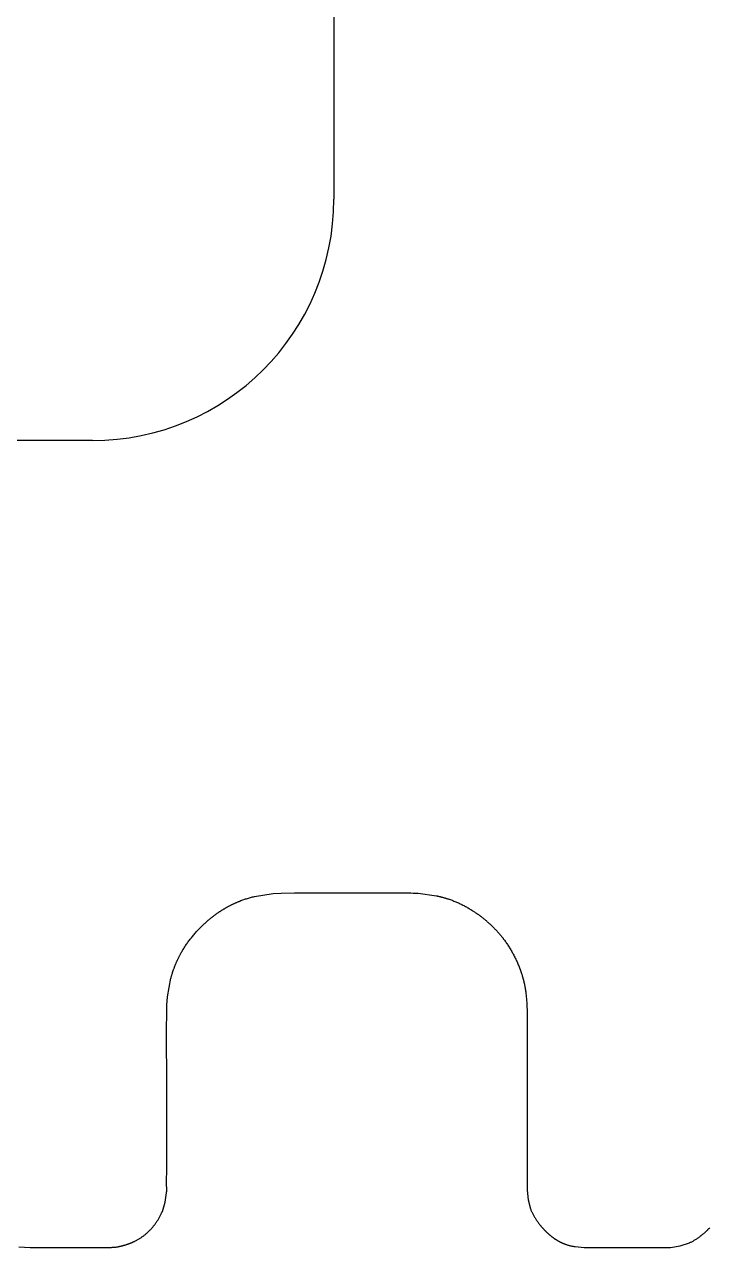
# Model space of a CAD drawing. Header units: millimetres. Extents: x -9 to 276, y -90 to 14.
# Drawn here: x 57.08 to 62.97, y -90.19 to -79.67 of the extents above; entities that cross this region are included whole.
import ezdxf

# ---------------------------------------------------------------- set-up
doc = ezdxf.new("R2010")
doc.units = ezdxf.units.MM
doc.layers.add('BLACK', color=7, linetype='CONTINUOUS')

msp = doc.modelspace()

# ---------------------------------------------------------------- linework, layer by layer
at = {"layer": 'BLACK', "linetype": 'Continuous'}
for p, q in [((59.73895, -71.22705), (59.73895, -81.17705)), ((57.66395, -83.25205), (47.11395, -83.25205)), ((58.915908, -87.219609), (58.919843, -87.217991)), ((58.919843, -87.217991), (58.923787, -87.216391)), ((58.923787, -87.216391), (58.927742, -87.214809)), ((58.927742, -87.214809), (58.931706, -87.213244)), ((58.931706, -87.213244), (58.939664, -87.210166)), ((58.939664, -87.210166), (58.947665, -87.207159)), ((58.947665, -87.207159), (58.955709, -87.20422)), ((58.955709, -87.20422), (58.963797, -87.201351)), ((58.963797, -87.201351), (58.971933, -87.19855)), ((58.971933, -87.19855), (58.980116, -87.195816)), ((58.980116, -87.195816), (58.98835, -87.193151)), ((58.98835, -87.193151), (58.996635, -87.190553)), ((58.996635, -87.190553), (59.004973, -87.188022)), ((59.004973, -87.188022), (59.013366, -87.185559)), ((59.013366, -87.185559), (59.021816, -87.183162)), ((59.021816, -87.183162), (59.030325, -87.180831)), ((59.030325, -87.180831), (59.038893, -87.178568)), ((59.038893, -87.178568), (59.047524, -87.17637)), ((59.047524, -87.17637), (59.056218, -87.174239)), ((59.056218, -87.174239), (59.057187, -87.174007)), ((59.057187, -87.174007), (59.21781, -87.147221)), ((59.21781, -87.147221), (59.28463, -87.144594)), ((59.28463, -87.144594), (59.402125, -87.143718)), ((59.402125, -87.143718), (59.44005, -87.143595)), ((59.44005, -87.143595), (59.478889, -87.143544)), ((59.478889, -87.143544), (59.521109, -87.14356)), ((59.521109, -87.14356), (59.57438, -87.143644)), ((59.57438, -87.143644), (59.619269, -87.143718)), ((59.619269, -87.143718), (59.677355, -87.143758)), ((59.677355, -87.143758), (59.768093, -87.143739)), ((59.768093, -87.143739), (59.836413, -87.143718)), ((59.836413, -87.143718), (59.919103, -87.143731)), ((59.919103, -87.143731), (59.987776, -87.143743)), ((59.987776, -87.143743), (60.053557, -87.143718)), ((60.053557, -87.143718), (60.098644, -87.143664)), ((60.098644, -87.143664), (60.137411, -87.143616)), ((60.137411, -87.143616), (60.177946, -87.143593)), ((60.177946, -87.143593), (60.221844, -87.143619)), ((60.221844, -87.143619), (60.270701, -87.143718)), ((60.270701, -87.143718), (60.324035, -87.143898)), ((60.324035, -87.143898), (60.366002, -87.144064)), ((60.366002, -87.144064), (60.399552, -87.144196)), ((60.399552, -87.144196), (60.40247, -87.144207)), ((60.40247, -87.144207), (60.422096, -87.144298)), ((60.422096, -87.144298), (60.430108, -87.144372)), ((60.430108, -87.144372), (60.43729, -87.144485)), ((60.43729, -87.144485), (60.443918, -87.144652)), ((60.443918, -87.144652), (60.447112, -87.144761)), ((60.447112, -87.144761), (60.450271, -87.144889)), ((60.450271, -87.144889), (60.453432, -87.145038)), ((60.453432, -87.145038), (60.456627, -87.14521)), ((60.456627, -87.14521), (60.459893, -87.145407)), ((60.459893, -87.145407), (60.463263, -87.145631)), ((60.463263, -87.145631), (60.62327, -87.168632)), ((60.62327, -87.168632), (60.627627, -87.169569)), ((60.627627, -87.169569), (60.631969, -87.170524)), ((60.631969, -87.170524), (60.636292, -87.171495)), ((60.636292, -87.171495), (60.6406, -87.172483)), ((60.6406, -87.172483), (60.64489, -87.173487)), ((60.64489, -87.173487), (60.649166, -87.174509)), ((60.649166, -87.174509), (60.653424, -87.175547)), ((60.653424, -87.175547), (60.657669, -87.176602)), ((60.657669, -87.176602), (60.661897, -87.177674)), ((60.661897, -87.177674), (60.666111, -87.178763)), ((60.666111, -87.178763), (60.670309, -87.179868)), ((60.670309, -87.179868), (60.674494, -87.180991)), ((60.674494, -87.180991), (60.678665, -87.18213)), ((60.678665, -87.18213), (60.682822, -87.183287)), ((60.682822, -87.183287), (60.686965, -87.18446)), ((60.686965, -87.18446), (60.691096, -87.18565)), ((60.691096, -87.18565), (60.695213, -87.186858)), ((60.695213, -87.186858), (60.699317, -87.188082)), ((60.699317, -87.188082), (60.70341, -87.189324)), ((60.70341, -87.189324), (60.70749, -87.190583)), ((60.70749, -87.190583), (60.711559, -87.191859)), ((60.711559, -87.191859), (60.715615, -87.193153)), ((60.715615, -87.193153), (60.719661, -87.194464)), ((60.719661, -87.194464), (60.723696, -87.195792)), ((60.723696, -87.195792), (60.72772, -87.197138)), ((60.72772, -87.197138), (60.731733, -87.198501)), ((60.731733, -87.198501), (60.73973, -87.201281)), ((60.73973, -87.201281), (60.747688, -87.204132)), ((60.747688, -87.204132), (60.75561, -87.207055)), ((60.75561, -87.207055), (60.763498, -87.210051)), ((60.763498, -87.210051), (60.771353, -87.213119)), ((60.771353, -87.213119), (60.779179, -87.216262)), ((60.779179, -87.216262), (60.786976, -87.21948)), ((58.728498, -87.324367), (58.732181, -87.321738)), ((58.732181, -87.321738), (58.735871, -87.319129)), ((58.735871, -87.319129), (58.742007, -87.314844)), ((58.742007, -87.314844), (58.745698, -87.312299)), ((58.745698, -87.312299), (58.749396, -87.309774)), ((58.749396, -87.309774), (58.75309, -87.307276)), ((58.75309, -87.307276), (58.756791, -87.304797)), ((58.756791, -87.304797), (58.760488, -87.302345)), ((58.760488, -87.302345), (58.764193, -87.299912)), ((58.764193, -87.299912), (58.767894, -87.297505)), ((58.767894, -87.297505), (58.771603, -87.295117)), ((58.771603, -87.295117), (58.77531, -87.292755)), ((58.77531, -87.292755), (58.779023, -87.290411)), ((58.779023, -87.290411), (58.782736, -87.288092)), ((58.782736, -87.288092), (58.786455, -87.285793)), ((58.786455, -87.285793), (58.790174, -87.283517)), ((58.790174, -87.283517), (58.7939, -87.28126)), ((58.7939, -87.28126), (58.797626, -87.279027)), ((58.797626, -87.279027), (58.801359, -87.276813)), ((58.801359, -87.276813), (58.805092, -87.274622)), ((58.805092, -87.274622), (58.808833, -87.272449)), ((58.808833, -87.272449), (58.812575, -87.2703)), ((58.812575, -87.2703), (58.816325, -87.268169)), ((58.816325, -87.268169), (58.820076, -87.26606)), ((58.820076, -87.26606), (58.823835, -87.26397)), ((58.823835, -87.26397), (58.827596, -87.261901)), ((58.827596, -87.261901), (58.831364, -87.259851)), ((58.831364, -87.259851), (58.835136, -87.257822)), ((58.835136, -87.257822), (58.838915, -87.255812)), ((58.838915, -87.255812), (58.842698, -87.253823)), ((58.842698, -87.253823), (58.846489, -87.251852)), ((58.846489, -87.251852), (58.850284, -87.249901)), ((58.850284, -87.249901), (58.854087, -87.247969)), ((58.854087, -87.247969), (58.857894, -87.246057)), ((58.857894, -87.246057), (58.86171, -87.244163)), ((58.86171, -87.244163), (58.865531, -87.24229)), ((58.865531, -87.24229), (58.86936, -87.240434)), ((58.86936, -87.240434), (58.873195, -87.238597)), ((58.873195, -87.238597), (58.877039, -87.236779)), ((58.877039, -87.236779), (58.880888, -87.23498)), ((58.880888, -87.23498), (58.884747, -87.233199)), ((58.884747, -87.233199), (58.888612, -87.231437)), ((58.888612, -87.231437), (58.892487, -87.229693)), ((58.892487, -87.229693), (58.896368, -87.227967)), ((58.896368, -87.227967), (58.900259, -87.226259)), ((58.900259, -87.226259), (58.904158, -87.22457)), ((58.904158, -87.22457), (58.908066, -87.222898)), ((58.908066, -87.222898), (58.911982, -87.221245)), ((58.911982, -87.221245), (58.915908, -87.219609)), ((60.786976, -87.21948), (60.794748, -87.222773)), ((60.794748, -87.222773), (60.802497, -87.226143)), ((60.802497, -87.226143), (60.810224, -87.229591)), ((60.810224, -87.229591), (60.817931, -87.233118)), ((60.817931, -87.233118), (60.825622, -87.236725)), ((60.825622, -87.236725), (60.833298, -87.240413)), ((60.833298, -87.240413), (60.840961, -87.244184)), ((60.840961, -87.244184), (60.848613, -87.248039)), ((60.848613, -87.248039), (60.856258, -87.251979)), ((60.856258, -87.251979), (60.863896, -87.256005)), ((60.863896, -87.256005), (60.871531, -87.260121)), ((60.871531, -87.260121), (60.879164, -87.264326)), ((60.879164, -87.264326), (60.886799, -87.268623)), ((60.886799, -87.268623), (60.894437, -87.273013)), ((60.894437, -87.273013), (60.902081, -87.2775)), ((60.902081, -87.2775), (60.909733, -87.282083)), ((60.909733, -87.282083), (60.917397, -87.286767)), ((60.917397, -87.286767), (60.925074, -87.291553)), ((60.925074, -87.291553), (60.932767, -87.296442)), ((60.932767, -87.296442), (60.940284, -87.301311)), ((60.940284, -87.301311), (60.944154, -87.303852)), ((60.944154, -87.303852), (60.948018, -87.306414)), ((60.948018, -87.306414), (60.951871, -87.308993)), ((60.951871, -87.308993), (60.955718, -87.311592)), ((60.955718, -87.311592), (60.959554, -87.314207)), ((60.959554, -87.314207), (60.963384, -87.316842)), ((60.963384, -87.316842), (60.967201, -87.319493)), ((60.967201, -87.319493), (60.971011, -87.322164)), ((60.971011, -87.322164), (60.974808, -87.324849)), ((58.600553, -87.432247), (58.607285, -87.425684)), ((58.607285, -87.425684), (58.614076, -87.419175)), ((58.614076, -87.419175), (58.620922, -87.412723)), ((58.620922, -87.412723), (58.627821, -87.406331)), ((58.627821, -87.406331), (58.63129, -87.403158)), ((58.63129, -87.403158), (58.634772, -87.400001)), ((58.634772, -87.400001), (58.638265, -87.396861)), ((58.638265, -87.396861), (58.64177, -87.393736)), ((58.64177, -87.393736), (58.645286, -87.390629)), ((58.645286, -87.390629), (58.648813, -87.387538)), ((58.648813, -87.387538), (58.65235, -87.384465)), ((58.65235, -87.384465), (58.655899, -87.381408)), ((58.655899, -87.381408), (58.659457, -87.378371)), ((58.659457, -87.378371), (58.663025, -87.37535)), ((58.663025, -87.37535), (58.666601, -87.372349)), ((58.666601, -87.372349), (58.670188, -87.369365)), ((58.670188, -87.369365), (58.673782, -87.366402)), ((58.673782, -87.366402), (58.677385, -87.363456)), ((58.677385, -87.363456), (58.680995, -87.360531)), ((58.680995, -87.360531), (58.684614, -87.357624)), ((58.684614, -87.357624), (58.688239, -87.354739)), ((58.688239, -87.354739), (58.691872, -87.351872)), ((58.691872, -87.351872), (58.69551, -87.349027)), ((58.69551, -87.349027), (58.699156, -87.346201)), ((58.699156, -87.346201), (58.702806, -87.343398)), ((58.702806, -87.343398), (58.706464, -87.340613)), ((58.706464, -87.340613), (58.710124, -87.337852)), ((58.710124, -87.337852), (58.713792, -87.33511)), ((58.713792, -87.33511), (58.717461, -87.332393)), ((58.717461, -87.332393), (58.721137, -87.329694)), ((58.721137, -87.329694), (58.724814, -87.327021)), ((58.724814, -87.327021), (58.728498, -87.324367)), ((60.974808, -87.324849), (60.978599, -87.327555)), ((60.978599, -87.327555), (60.982374, -87.330275)), ((60.982374, -87.330275), (60.986143, -87.333014)), ((60.986143, -87.333014), (60.989897, -87.335767)), ((60.989897, -87.335767), (60.993642, -87.33854)), ((60.993642, -87.33854), (60.997373, -87.341325)), ((60.997373, -87.341325), (61.001095, -87.34413)), ((61.001095, -87.34413), (61.0048, -87.346947)), ((61.0048, -87.346947), (61.008497, -87.349783)), ((61.008497, -87.349783), (61.012177, -87.352631)), ((61.012177, -87.352631), (61.015848, -87.355498)), ((61.015848, -87.355498), (61.019501, -87.358376)), ((61.019501, -87.358376), (61.023145, -87.361272)), ((61.023145, -87.361272), (61.026771, -87.364179)), ((61.026771, -87.364179), (61.030387, -87.367105)), ((61.030387, -87.367105), (61.033983, -87.37004)), ((61.033983, -87.37004), (61.03757, -87.372994)), ((61.03757, -87.372994), (61.041137, -87.375957)), ((61.041137, -87.375957), (61.044694, -87.378938)), ((61.044694, -87.378938), (61.048231, -87.381928)), ((61.048231, -87.381928), (61.051757, -87.384935)), ((61.051757, -87.384935), (61.055262, -87.387951)), ((61.055262, -87.387951), (61.058757, -87.390983)), ((61.058757, -87.390983), (61.06223, -87.394024)), ((61.06223, -87.394024), (61.065692, -87.397082)), ((61.065692, -87.397082), (61.069132, -87.400147)), ((61.069132, -87.400147), (61.07256, -87.403229)), ((61.07256, -87.403229), (61.075966, -87.406318)), ((61.075966, -87.406318), (61.079361, -87.409423)), ((61.079361, -87.409423), (61.082732, -87.412534)), ((61.082732, -87.412534), (61.086092, -87.415662)), ((61.086092, -87.415662), (61.089428, -87.418795)), ((61.089428, -87.418795), (61.092752, -87.421945)), ((61.092752, -87.421945), (61.096053, -87.425099)), ((61.096053, -87.425099), (61.099341, -87.42827)), ((61.099341, -87.42827), (61.102605, -87.431445)), ((58.508072, -87.535593), (58.513673, -87.528506)), ((58.513673, -87.528506), (58.519362, -87.521436)), ((58.519362, -87.521436), (58.525137, -87.514386)), ((58.525137, -87.514386), (58.530997, -87.507359)), ((58.530997, -87.507359), (58.536941, -87.500356)), ((58.536941, -87.500356), (58.542967, -87.493381)), ((58.542967, -87.493381), (58.549072, -87.486436)), ((58.549072, -87.486436), (58.555255, -87.479522)), ((58.555255, -87.479522), (58.561515, -87.472644)), ((58.561515, -87.472644), (58.567848, -87.465803)), ((58.567848, -87.465803), (58.574254, -87.459002)), ((58.574254, -87.459002), (58.580729, -87.452244)), ((58.580729, -87.452244), (58.587272, -87.44553)), ((58.587272, -87.44553), (58.593881, -87.438864)), ((58.593881, -87.438864), (58.600553, -87.432247)), ((61.102605, -87.431445), (61.105856, -87.434636)), ((61.105856, -87.434636), (61.109082, -87.43783)), ((61.109082, -87.43783), (61.112296, -87.441041)), ((61.112296, -87.441041), (61.115485, -87.444254)), ((61.115485, -87.444254), (61.118661, -87.447483)), ((61.118661, -87.447483), (61.121812, -87.450715)), ((61.121812, -87.450715), (61.124949, -87.453962)), ((61.124949, -87.453962), (61.128061, -87.457212)), ((61.128061, -87.457212), (61.131159, -87.460476)), ((61.131159, -87.460476), (61.134232, -87.463743)), ((61.134232, -87.463743), (61.13729, -87.467024)), ((61.13729, -87.467024), (61.140323, -87.470307)), ((61.140323, -87.470307), (61.143342, -87.473604)), ((61.143342, -87.473604), (61.146335, -87.476902)), ((61.146335, -87.476902), (61.149313, -87.480214)), ((61.149313, -87.480214), (61.152266, -87.483528)), ((61.152266, -87.483528), (61.155203, -87.486855)), ((61.155203, -87.486855), (61.158115, -87.490182)), ((61.158115, -87.490182), (61.161011, -87.493524)), ((61.161011, -87.493524), (61.163881, -87.496865)), ((61.163881, -87.496865), (61.166736, -87.500219)), ((61.166736, -87.500219), (61.169565, -87.503574)), ((61.169565, -87.503574), (61.172378, -87.506941)), ((61.172378, -87.506941), (61.175165, -87.510308)), ((61.175165, -87.510308), (61.177936, -87.513688)), ((61.177936, -87.513688), (61.180681, -87.517066)), ((61.180681, -87.517066), (61.18341, -87.520458)), ((61.18341, -87.520458), (61.186112, -87.523848)), ((61.186112, -87.523848), (61.188799, -87.52725)), ((61.188799, -87.52725), (61.191458, -87.530651)), ((61.191458, -87.530651), (61.194102, -87.534064)), ((61.194102, -87.534064), (61.196719, -87.537475)), ((58.436352, -87.640574), (58.438558, -87.636851)), ((58.438558, -87.636851), (58.440782, -87.633136)), ((58.440782, -87.633136), (58.443025, -87.629428)), ((58.443025, -87.629428), (58.447568, -87.622037)), ((58.447568, -87.622037), (58.452185, -87.614676)), ((58.452185, -87.614676), (58.456878, -87.607345)), ((58.456878, -87.607345), (58.461647, -87.600044)), ((58.461647, -87.600044), (58.466493, -87.592772)), ((58.466493, -87.592772), (58.471416, -87.585528)), ((58.471416, -87.585528), (58.476417, -87.578312)), ((58.476417, -87.578312), (58.481496, -87.571124)), ((58.481496, -87.571124), (58.486575, -87.564072)), ((58.486575, -87.564072), (58.491811, -87.556937)), ((58.491811, -87.556937), (58.49714, -87.549811)), ((58.49714, -87.549811), (58.502561, -87.542696)), ((58.502561, -87.542696), (58.508072, -87.535593)), ((61.196719, -87.537475), (61.19932, -87.540898)), ((61.19932, -87.540898), (61.201715, -87.544081)), ((61.201715, -87.544081), (61.206806, -87.550943)), ((61.206806, -87.550943), (61.211862, -87.55789)), ((61.211862, -87.55789), (61.216879, -87.56492)), ((61.216879, -87.56492), (61.221857, -87.572033)), ((61.221857, -87.572033), (61.226795, -87.579227)), ((61.226795, -87.579227), (61.231691, -87.586501)), ((61.231691, -87.586501), (61.236543, -87.593852)), ((61.236543, -87.593852), (61.24135, -87.601281)), ((61.24135, -87.601281), (61.24611, -87.608784)), ((61.24611, -87.608784), (61.250822, -87.616359)), ((61.250822, -87.616359), (61.255484, -87.624006)), ((61.255484, -87.624006), (61.260095, -87.63172)), ((61.260095, -87.63172), (61.264652, -87.639502)), ((61.264652, -87.639502), (61.269154, -87.647347)), ((58.381924, -87.748346), (58.383629, -87.74437)), ((58.383629, -87.74437), (58.385351, -87.740404)), ((58.385351, -87.740404), (58.387091, -87.736448)), ((58.387091, -87.736448), (58.388848, -87.732503)), ((58.388848, -87.732503), (58.390623, -87.728566)), ((58.390623, -87.728566), (58.392414, -87.724641)), ((58.392414, -87.724641), (58.394224, -87.720723)), ((58.394224, -87.720723), (58.396052, -87.716817)), ((58.396052, -87.716817), (58.397897, -87.712919)), ((58.397897, -87.712919), (58.399759, -87.709032)), ((58.399759, -87.709032), (58.40164, -87.705153)), ((58.40164, -87.705153), (58.403538, -87.701284)), ((58.403538, -87.701284), (58.405454, -87.697423)), ((58.405454, -87.697423), (58.407387, -87.693573)), ((58.407387, -87.693573), (58.409339, -87.689731)), ((58.409339, -87.689731), (58.411308, -87.685898)), ((58.411308, -87.685898), (58.413296, -87.682074)), ((58.413296, -87.682074), (58.415301, -87.678259)), ((58.415301, -87.678259), (58.417324, -87.674452)), ((58.417324, -87.674452), (58.419365, -87.670654)), ((58.419365, -87.670654), (58.421425, -87.666865)), ((58.421425, -87.666865), (58.423502, -87.663084)), ((58.423502, -87.663084), (58.425598, -87.659312)), ((58.425598, -87.659312), (58.427712, -87.655548)), ((58.427712, -87.655548), (58.429845, -87.651792)), ((58.429845, -87.651792), (58.431995, -87.648045)), ((58.431995, -87.648045), (58.434164, -87.644306)), ((58.434164, -87.644306), (58.436352, -87.640574)), ((61.269154, -87.647347), (61.2736, -87.655253)), ((61.2736, -87.655253), (61.277987, -87.663219)), ((61.277987, -87.663219), (61.282314, -87.67124)), ((61.282314, -87.67124), (61.286578, -87.679314)), ((61.286578, -87.679314), (61.290779, -87.687438)), ((61.290779, -87.687438), (61.294915, -87.695609)), ((61.294915, -87.695609), (61.298983, -87.703823)), ((61.298983, -87.703823), (61.302981, -87.712077)), ((61.302981, -87.712077), (61.306909, -87.720367)), ((61.306909, -87.720367), (61.310764, -87.72869)), ((61.310764, -87.72869), (61.314545, -87.737042)), ((61.314545, -87.737042), (61.318249, -87.745418)), ((58.344919, -87.8513), (58.346192, -87.847043)), ((58.346192, -87.847043), (58.347484, -87.842795)), ((58.347484, -87.842795), (58.348792, -87.838562)), ((58.348792, -87.838562), (58.350118, -87.834339)), ((58.350118, -87.834339), (58.35146, -87.83013)), ((58.35146, -87.83013), (58.35282, -87.825931)), ((58.35282, -87.825931), (58.354197, -87.821747)), ((58.354197, -87.821747), (58.355591, -87.817572)), ((58.355591, -87.817572), (58.357002, -87.813412)), ((58.357002, -87.813412), (58.358431, -87.80926)), ((58.358431, -87.80926), (58.359876, -87.805123)), ((58.359876, -87.805123), (58.361339, -87.800994)), ((58.361339, -87.800994), (58.362819, -87.79688)), ((58.362819, -87.79688), (58.364316, -87.792774)), ((58.364316, -87.792774), (58.36583, -87.788682)), ((58.36583, -87.788682), (58.367362, -87.784599)), ((58.367362, -87.784599), (58.368911, -87.780529)), ((58.368911, -87.780529), (58.370477, -87.776468)), ((58.370477, -87.776468), (58.37206, -87.77242)), ((58.37206, -87.77242), (58.373661, -87.76838)), ((58.373661, -87.76838), (58.375279, -87.764353)), ((58.375279, -87.764353), (58.376914, -87.760335)), ((58.376914, -87.760335), (58.378567, -87.756329)), ((58.378567, -87.756329), (58.380237, -87.752332)), ((58.380237, -87.752332), (58.381924, -87.748346)), ((61.318249, -87.745418), (61.321875, -87.753815)), ((61.321875, -87.753815), (61.325421, -87.762228)), ((61.325421, -87.762228), (61.328886, -87.770653)), ((61.328886, -87.770653), (61.332267, -87.779086)), ((61.332267, -87.779086), (61.335565, -87.787522)), ((61.335565, -87.787522), (61.338775, -87.795956)), ((61.338775, -87.795956), (61.340348, -87.800173)), ((61.340348, -87.800173), (61.341898, -87.804384)), ((61.341898, -87.804384), (61.343427, -87.808595)), ((61.343427, -87.808595), (61.344932, -87.812801)), ((61.344932, -87.812801), (61.346416, -87.817005)), ((61.346416, -87.817005), (61.347876, -87.821202)), ((61.347876, -87.821202), (61.349313, -87.825395)), ((61.349313, -87.825395), (61.350727, -87.829582)), ((61.350727, -87.829582), (61.352118, -87.833762)), ((61.352118, -87.833762), (61.353486, -87.837936)), ((61.353486, -87.837936), (61.35483, -87.842101)), ((61.35483, -87.842101), (61.35615, -87.846259)), ((61.35615, -87.846259), (61.357447, -87.850407)), ((58.307022, -88.038236), (58.337635, -87.877123)), ((58.337635, -87.877123), (58.338806, -87.872789)), ((58.338806, -87.872789), (58.339994, -87.868464)), ((58.339994, -87.868464), (58.341199, -87.864155)), ((58.341199, -87.864155), (58.342422, -87.859856)), ((58.342422, -87.859856), (58.343661, -87.855574)), ((58.343661, -87.855574), (58.344919, -87.8513)), ((61.357447, -87.850407), (61.35872, -87.854546)), ((61.35872, -87.854546), (61.358763, -87.854688)), ((61.358763, -87.854688), (61.360011, -87.858816)), ((61.360011, -87.858816), (61.361235, -87.862935)), ((61.361235, -87.862935), (61.362432, -87.867033)), ((61.362432, -87.867033), (61.363606, -87.871124)), ((61.363606, -87.871124), (61.364754, -87.875199)), ((61.364754, -87.875199), (61.36588, -87.879267)), ((61.36588, -87.879267), (61.366982, -87.883323)), ((61.366982, -87.883323), (61.368062, -87.887375)), ((61.368062, -87.887375), (61.369119, -87.891418)), ((61.369119, -87.891418), (61.370155, -87.895459)), ((61.370155, -87.895459), (61.371169, -87.899495)), ((61.371169, -87.899495), (61.372162, -87.90353)), ((61.372162, -87.90353), (61.374086, -87.9116)), ((61.374086, -87.9116), (61.375931, -87.91968)), ((61.375931, -87.91968), (61.377698, -87.927781)), ((61.377698, -87.927781), (61.379391, -87.935916)), ((61.379391, -87.935916), (61.381012, -87.944095)), ((61.381012, -87.944095), (61.382562, -87.952332)), ((61.382562, -87.952332), (61.384045, -87.960639)), ((58.302838, -88.108725), (58.307022, -88.038236)), ((61.384045, -87.960639), (61.385461, -87.969028)), ((61.385461, -87.969028), (61.386813, -87.977515)), ((61.386813, -87.977515), (61.388101, -87.986114)), ((61.388101, -87.986114), (61.389328, -87.99484)), ((61.389328, -87.99484), (61.390495, -88.003709)), ((61.390495, -88.003709), (61.391602, -88.01274)), ((61.391602, -88.01274), (61.39265, -88.021953)), ((61.39265, -88.021953), (61.393642, -88.031367)), ((61.393642, -88.031367), (61.394577, -88.041005)), ((61.394577, -88.041005), (61.395456, -88.050894)), ((61.395456, -88.050894), (61.396279, -88.061061)), ((58.301443, -88.214477), (58.302838, -88.108725)), ((61.396279, -88.061061), (61.397048, -88.071537)), ((61.397048, -88.071537), (61.397761, -88.082358)), ((61.397761, -88.082358), (61.398421, -88.093564)), ((61.398421, -88.093564), (61.399026, -88.105201)), ((61.399026, -88.105201), (61.399576, -88.117323)), ((61.399576, -88.117323), (61.400071, -88.129993)), ((61.400071, -88.129993), (61.400512, -88.143284)), ((61.400512, -88.143284), (61.400896, -88.157289)), ((61.400896, -88.157289), (61.401223, -88.172118)), ((58.301069, -88.280567), (58.301169, -88.258703)), ((58.301169, -88.258703), (58.301293, -88.236677)), ((58.301293, -88.236677), (58.301443, -88.214477)), ((61.401223, -88.172118), (61.401443, -88.184614)), ((61.401443, -88.184614), (61.401666, -88.201296)), ((61.401666, -88.201296), (61.401831, -88.219522)), ((61.401831, -88.219522), (61.401935, -88.239612)), ((61.401935, -88.239612), (61.401975, -88.26207)), ((61.401975, -88.26207), (61.401946, -88.287797)), ((58.300877, -88.387872), (58.3009, -88.345304)), ((58.3009, -88.345304), (58.300992, -88.30228)), ((58.300992, -88.30228), (58.301069, -88.280567)), ((61.401664, -88.354619), (61.401545, -88.378183)), ((61.401838, -88.318763), (61.401664, -88.354619)), ((61.401946, -88.287797), (61.401838, -88.318763)), ((58.300909, -88.430079), (58.300877, -88.387872)), ((58.300984, -88.472023), (58.300909, -88.430079)), ((58.301203, -88.555504), (58.300984, -88.472023)), ((61.40134, -88.438586), (61.401301, -88.479563)), ((61.401301, -88.479563), (61.401325, -88.528008)), ((61.401443, -88.40166), (61.40134, -88.438586)), ((61.401545, -88.378183), (61.401443, -88.40166)), ((58.301278, -88.582072), (58.301203, -88.555504)), ((58.301443, -88.648765), (58.301278, -88.582072)), ((61.401325, -88.528008), (61.401384, -88.573182)), ((61.401384, -88.573182), (61.401443, -88.618705)), ((58.301508, -88.687294), (58.301443, -88.648765)), ((58.30155, -88.725989), (58.301508, -88.687294)), ((61.401443, -88.618705), (61.40148, -88.687532)), ((61.40148, -88.687532), (61.401459, -88.78774)), ((58.301579, -88.803745), (58.30155, -88.725989)), ((61.401459, -88.78774), (61.401443, -88.835849)), ((58.301509, -88.959761), (58.301557, -88.88176)), ((58.301557, -88.88176), (58.301579, -88.803745)), ((61.401443, -88.835849), (61.401439, -88.989779)), ((58.301443, -89.083054), (58.301509, -88.959761)), ((61.401439, -88.989779), (61.401443, -89.052994)), ((58.301443, -89.190332), (58.301443, -89.083054)), ((61.401443, -89.052994), (61.401441, -89.135224)), ((58.301443, -89.300198), (58.301443, -89.190332)), ((61.401441, -89.135224), (61.401443, -89.270138)), ((58.301428, -89.357986), (58.301437, -89.322375)), ((58.301437, -89.322375), (58.301443, -89.300198)), ((61.401443, -89.270138), (61.401446, -89.287203)), ((61.401446, -89.287203), (61.401452, -89.334568)), ((58.301443, -89.40877), (58.301428, -89.357986)), ((58.301467, -89.42931), (58.301443, -89.40877)), ((61.40143, -89.398679), (61.401411, -89.437611)), ((61.401443, -89.37871), (61.40143, -89.398679)), ((61.401452, -89.334568), (61.401443, -89.37871)), ((58.301334, -89.554261), (58.301443, -89.517342)), ((58.301443, -89.517342), (58.301499, -89.480152)), ((58.301486, -89.444956), (58.301467, -89.42931)), ((58.301499, -89.480152), (58.301486, -89.444956)), ((61.401411, -89.437611), (61.401443, -89.487282)), ((61.401443, -89.487282), (61.401485, -89.515769)), ((61.401485, -89.515769), (61.401536, -89.551145)), ((58.30116, -89.625654), (58.301218, -89.593049)), ((58.30117, -89.64853), (58.30116, -89.625654)), ((58.301218, -89.593049), (58.301334, -89.554261)), ((61.401514, -89.633407), (61.401458, -89.645774)), ((61.401548, -89.619174), (61.401514, -89.633407)), ((61.401536, -89.551145), (61.401565, -89.586622)), ((61.401565, -89.586622), (61.401548, -89.619174)), ((58.288948, -89.805019), (58.300593, -89.722871)), ((58.300593, -89.722871), (58.300835, -89.719859)), ((58.300835, -89.719859), (58.301037, -89.717064)), ((58.301037, -89.717064), (58.301189, -89.714687)), ((58.301231, -89.664336), (58.30117, -89.64853)), ((58.301189, -89.714687), (58.301313, -89.71242)), ((58.30134, -89.676894), (58.301231, -89.664336)), ((58.301313, -89.71242), (58.301408, -89.710316)), ((58.301465, -89.686803), (58.30134, -89.676894)), ((58.301408, -89.710316), (58.301481, -89.708255)), ((58.301546, -89.693119), (58.301465, -89.686803)), ((58.301481, -89.708255), (58.30157, -89.704089)), ((58.301593, -89.699382), (58.301546, -89.693119)), ((58.30157, -89.704089), (58.301593, -89.699382)), ((61.401064, -89.681087), (61.401044, -89.684378)), ((61.401044, -89.684378), (61.401052, -89.687473)), ((61.401052, -89.687473), (61.401096, -89.690543)), ((61.401167, -89.673232), (61.401064, -89.681087)), ((61.401096, -89.690543), (61.401181, -89.693759)), ((61.40134, -89.659942), (61.401167, -89.673232)), ((61.401181, -89.693759), (61.401314, -89.697292)), ((61.401314, -89.697292), (61.401501, -89.701315)), ((61.401458, -89.645774), (61.40134, -89.659942)), ((61.401501, -89.701315), (61.409301, -89.782261)), ((58.263986, -89.883604), (58.288948, -89.805019)), ((61.409301, -89.782261), (61.430382, -89.861361)), ((58.226979, -89.954578), (58.230418, -89.948953)), ((58.230418, -89.948953), (58.233788, -89.943288)), ((58.233788, -89.943288), (58.237086, -89.937588)), ((58.237086, -89.937588), (58.240312, -89.931853)), ((58.240312, -89.931853), (58.243464, -89.926089)), ((58.243464, -89.926089), (58.24654, -89.920297)), ((58.24654, -89.920297), (58.249538, -89.91448)), ((58.249538, -89.91448), (58.252458, -89.908643)), ((58.252458, -89.908643), (58.255297, -89.902788)), ((58.255297, -89.902788), (58.258054, -89.89692)), ((58.258054, -89.89692), (58.260728, -89.891041)), ((58.260728, -89.891041), (58.262034, -89.888097)), ((58.262034, -89.888097), (58.263318, -89.885155)), ((58.263318, -89.885155), (58.263986, -89.883604)), ((61.430382, -89.861361), (61.432491, -89.866655)), ((61.432491, -89.866655), (61.434706, -89.871998)), ((61.434706, -89.871998), (61.437027, -89.877387)), ((61.437027, -89.877387), (61.439454, -89.882822)), ((61.439454, -89.882822), (61.441987, -89.888298)), ((61.441987, -89.888298), (61.444626, -89.893813)), ((61.444626, -89.893813), (61.447372, -89.899364)), ((61.447372, -89.899364), (61.450223, -89.904948)), ((61.450223, -89.904948), (61.453179, -89.910562)), ((61.453179, -89.910562), (61.45624, -89.916203)), ((61.45624, -89.916203), (61.459404, -89.921866)), ((61.459404, -89.921866), (61.46267, -89.927549)), ((61.46267, -89.927549), (61.466038, -89.933248)), ((61.466038, -89.933248), (61.469506, -89.938958)), ((61.469506, -89.938958), (61.473071, -89.944675)), ((61.473071, -89.944675), (61.476734, -89.950397)), ((61.476734, -89.950397), (61.480491, -89.956118)), ((58.141416, -90.060017), (58.145969, -90.055652)), ((58.145969, -90.055652), (58.150481, -90.051214)), ((58.150481, -90.051214), (58.154953, -90.046705)), ((58.154953, -90.046705), (58.159383, -90.042125)), ((58.159383, -90.042125), (58.16377, -90.037475)), ((58.16377, -90.037475), (58.168112, -90.032756)), ((58.168112, -90.032756), (58.172408, -90.027969)), ((58.172408, -90.027969), (58.176658, -90.023115)), ((58.176658, -90.023115), (58.180859, -90.018195)), ((58.180859, -90.018195), (58.18501, -90.013211)), ((58.18501, -90.013211), (58.18911, -90.008164)), ((58.18911, -90.008164), (58.193158, -90.003054)), ((58.193158, -90.003054), (58.197152, -89.997885)), ((58.197152, -89.997885), (58.20109, -89.992657)), ((58.20109, -89.992657), (58.204972, -89.987372)), ((58.204972, -89.987372), (58.208795, -89.982032)), ((58.208795, -89.982032), (58.212558, -89.976639)), ((58.212558, -89.976639), (58.216259, -89.971195)), ((58.216259, -89.971195), (58.219898, -89.965702)), ((58.219898, -89.965702), (58.223471, -89.960162)), ((58.223471, -89.960162), (58.226979, -89.954578)), ((61.480491, -89.956118), (61.48434, -89.961833)), ((61.48434, -89.961833), (61.48828, -89.96754)), ((61.48828, -89.96754), (61.492308, -89.973233)), ((61.492308, -89.973233), (61.49642, -89.978908)), ((61.49642, -89.978908), (61.500616, -89.984561)), ((61.500616, -89.984561), (61.504891, -89.990186)), ((61.504891, -89.990186), (61.509243, -89.995781)), ((61.509243, -89.995781), (61.513668, -90.001339)), ((61.513668, -90.001339), (61.515907, -90.004104)), ((61.515907, -90.004104), (61.518164, -90.006857)), ((61.518164, -90.006857), (61.520437, -90.0096)), ((61.520437, -90.0096), (61.522726, -90.012331)), ((61.522726, -90.012331), (61.525031, -90.01505)), ((61.525031, -90.01505), (61.527353, -90.017756)), ((61.527353, -90.017756), (61.529688, -90.020449)), ((61.529688, -90.020449), (61.532039, -90.023128)), ((61.532039, -90.023128), (61.534403, -90.025793)), ((61.534403, -90.025793), (61.536782, -90.028443)), ((61.536782, -90.028443), (61.539172, -90.031077)), ((61.539172, -90.031077), (61.541577, -90.033698)), ((61.541577, -90.033698), (61.543993, -90.036299)), ((61.543993, -90.036299), (61.546422, -90.038887)), ((61.546422, -90.038887), (61.54886, -90.041455)), ((61.54886, -90.041455), (61.551312, -90.044007)), ((61.551312, -90.044007), (61.553772, -90.046539)), ((61.553772, -90.046539), (61.556244, -90.049056)), ((61.556244, -90.049056), (61.558723, -90.05155)), ((61.558723, -90.05155), (61.561214, -90.054029)), ((61.561214, -90.054029), (61.56371, -90.056484)), ((61.56371, -90.056484), (61.566219, -90.058923)), ((61.566219, -90.058923), (61.56873, -90.061337)), ((62.931453, -90.06343), (62.936662, -90.058677)), ((62.936662, -90.058677), (62.939248, -90.056277)), ((62.939248, -90.056277), (62.94182, -90.053862)), ((62.94182, -90.053862), (62.944378, -90.051433)), ((62.944378, -90.051433), (62.946923, -90.04899)), ((62.946923, -90.04899), (62.949452, -90.046534)), ((62.949452, -90.046534), (62.951967, -90.044063)), ((62.951967, -90.044063), (62.954464, -90.041582)), ((62.954464, -90.041582), (62.956947, -90.039087)), ((62.956947, -90.039087), (62.959412, -90.036582)), ((62.959412, -90.036582), (62.961861, -90.034064)), ((62.961861, -90.034064), (62.964291, -90.031537)), ((62.964291, -90.031537), (62.966704, -90.028998)), ((62.966704, -90.028998), (62.969097, -90.026452)), ((62.969097, -90.026452), (62.971473, -90.023894)), ((57.964612, -90.165288), (57.967928, -90.16416)), ((57.967928, -90.16416), (57.971251, -90.163007)), ((57.971251, -90.163007), (57.974516, -90.161853)), ((57.974516, -90.161853), (57.977785, -90.160675)), ((57.977785, -90.160675), (57.980995, -90.159498)), ((57.980995, -90.159498), (57.984206, -90.158298)), ((57.984206, -90.158298), (57.987355, -90.1571)), ((57.987355, -90.1571), (57.990504, -90.15588)), ((57.990504, -90.15588), (57.99359, -90.154663)), ((57.99359, -90.154663), (57.996674, -90.153425)), ((57.996674, -90.153425), (57.999693, -90.15219)), ((57.999693, -90.15219), (58.002708, -90.150936)), ((58.002708, -90.150936), (58.005659, -90.149687)), ((58.005659, -90.149687), (58.008603, -90.148418)), ((58.008603, -90.148418), (58.011483, -90.147154)), ((58.011483, -90.147154), (58.014355, -90.145873)), ((58.014355, -90.145873), (58.017162, -90.144597)), ((58.017162, -90.144597), (58.019961, -90.143304)), ((58.019961, -90.143304), (58.022695, -90.142017)), ((58.022695, -90.142017), (58.025419, -90.140714)), ((58.025419, -90.140714), (58.027714, -90.139597)), ((58.027714, -90.139597), (58.03296, -90.136981)), ((58.03296, -90.136981), (58.038183, -90.134289)), ((58.038183, -90.134289), (58.04338, -90.131519)), ((58.04338, -90.131519), (58.048553, -90.128672)), ((58.048553, -90.128672), (58.053701, -90.125748)), ((58.053701, -90.125748), (58.058823, -90.122747)), ((58.058823, -90.122747), (58.063918, -90.119669)), ((58.063918, -90.119669), (58.068988, -90.116513)), ((58.068988, -90.116513), (58.07403, -90.113281)), ((58.07403, -90.113281), (58.079044, -90.109972)), ((58.079044, -90.109972), (58.084031, -90.106585)), ((58.084031, -90.106585), (58.088988, -90.103122)), ((58.088988, -90.103122), (58.093917, -90.099583)), ((58.093917, -90.099583), (58.098815, -90.095966)), ((58.098815, -90.095966), (58.103682, -90.092274)), ((58.103682, -90.092274), (58.108518, -90.088505)), ((58.108518, -90.088505), (58.113321, -90.08466)), ((58.113321, -90.08466), (58.118092, -90.08074)), ((58.118092, -90.08074), (58.122828, -90.076744)), ((58.122828, -90.076744), (58.12753, -90.072674)), ((58.12753, -90.072674), (58.132195, -90.068529)), ((58.132195, -90.068529), (58.136825, -90.06431)), ((58.136825, -90.06431), (58.141416, -90.060017)), ((61.56873, -90.061337), (61.571254, -90.063734)), ((61.571254, -90.063734), (61.573779, -90.066106)), ((61.573779, -90.066106), (61.576316, -90.068461)), ((61.576316, -90.068461), (61.578853, -90.07079)), ((61.578853, -90.07079), (61.581401, -90.073101)), ((61.581401, -90.073101), (61.583949, -90.075384)), ((61.583949, -90.075384), (61.586506, -90.077649)), ((61.586506, -90.077649), (61.589062, -90.079887)), ((61.589062, -90.079887), (61.591628, -90.082106)), ((61.591628, -90.082106), (61.59419, -90.084296)), ((61.59419, -90.084296), (61.596762, -90.086467)), ((61.596762, -90.086467), (61.59933, -90.088608)), ((61.59933, -90.088608), (61.601906, -90.090731)), ((61.601906, -90.090731), (61.604477, -90.092823)), ((61.604477, -90.092823), (61.607056, -90.094897)), ((61.607056, -90.094897), (61.609629, -90.096939)), ((61.609629, -90.096939), (61.612209, -90.098961)), ((61.612209, -90.098961), (61.614782, -90.100953)), ((61.614782, -90.100953), (61.617362, -90.102924)), ((61.617362, -90.102924), (61.619934, -90.104864)), ((61.619934, -90.104864), (61.622513, -90.106784)), ((61.622513, -90.106784), (61.625082, -90.108672)), ((61.625082, -90.108672), (61.627657, -90.110539)), ((61.627657, -90.110539), (61.630222, -90.112375)), ((61.630222, -90.112375), (61.632793, -90.114189)), ((61.632793, -90.114189), (61.635353, -90.115972)), ((61.635353, -90.115972), (61.637918, -90.117733)), ((61.637918, -90.117733), (61.640471, -90.119462)), ((61.640471, -90.119462), (61.643029, -90.12117)), ((61.643029, -90.12117), (61.645574, -90.122845)), ((61.645574, -90.122845), (61.648124, -90.1245)), ((61.648124, -90.1245), (61.65066, -90.126121)), ((61.65066, -90.126121), (61.6532, -90.127721)), ((61.6532, -90.127721), (61.653712, -90.128041)), ((61.653712, -90.128041), (61.656237, -90.129603)), ((61.656237, -90.129603), (61.658767, -90.131145)), ((61.658767, -90.131145), (61.661284, -90.132655)), ((61.661284, -90.132655), (61.663806, -90.134145)), ((61.663806, -90.134145), (61.666318, -90.135605)), ((61.666318, -90.135605), (61.668835, -90.137046)), ((61.668835, -90.137046), (61.671344, -90.138458)), ((61.671344, -90.138458), (61.673858, -90.139851)), ((61.673858, -90.139851), (61.676366, -90.141217)), ((61.676366, -90.141217), (61.67888, -90.142564)), ((61.67888, -90.142564), (61.68139, -90.143885)), ((61.68139, -90.143885), (61.683906, -90.145187)), ((61.683906, -90.145187), (61.686419, -90.146465)), ((61.686419, -90.146465), (61.68894, -90.147725)), ((61.68894, -90.147725), (61.691459, -90.148961)), ((61.691459, -90.148961), (61.693986, -90.150179)), ((61.693986, -90.150179), (61.696513, -90.151374)), ((61.696513, -90.151374), (61.699048, -90.152552)), ((61.699048, -90.152552), (61.701585, -90.153708)), ((61.701585, -90.153708), (61.704131, -90.154846)), ((61.704131, -90.154846), (61.706681, -90.155964)), ((61.706681, -90.155964), (61.70924, -90.157064)), ((61.70924, -90.157064), (61.711805, -90.158145)), ((61.711805, -90.158145), (61.714378, -90.159207)), ((61.714378, -90.159207), (61.716959, -90.160252)), ((61.716959, -90.160252), (61.71955, -90.161278)), ((61.71955, -90.161278), (61.72215, -90.162287)), ((61.72215, -90.162287), (61.724761, -90.163278)), ((61.724761, -90.163278), (61.730014, -90.165208)), ((62.71749, -90.180122), (62.796541, -90.154092)), ((62.796541, -90.154092), (62.801742, -90.151678)), ((62.801742, -90.151678), (62.806982, -90.149157)), ((62.806982, -90.149157), (62.812259, -90.14653)), ((62.812259, -90.14653), (62.817571, -90.143796)), ((62.817571, -90.143796), (62.822916, -90.140956)), ((62.822916, -90.140956), (62.82829, -90.138009)), ((62.82829, -90.138009), (62.833691, -90.134956)), ((62.833691, -90.134956), (62.839116, -90.131798)), ((62.839116, -90.131798), (62.844561, -90.128536)), ((62.844561, -90.128536), (62.850023, -90.12517)), ((62.850023, -90.12517), (62.855499, -90.121702)), ((62.855499, -90.121702), (62.860985, -90.118132)), ((62.860985, -90.118132), (62.866478, -90.114463)), ((62.866478, -90.114463), (62.871974, -90.110696)), ((62.871974, -90.110696), (62.877468, -90.106832)), ((62.877468, -90.106832), (62.882958, -90.102875)), ((62.882958, -90.102875), (62.888439, -90.098825)), ((62.888439, -90.098825), (62.893906, -90.094685)), ((62.893906, -90.094685), (62.899356, -90.090459)), ((62.899356, -90.090459), (62.904784, -90.086148)), ((62.904784, -90.086148), (62.910186, -90.081755)), ((62.910186, -90.081755), (62.915559, -90.077284)), ((62.915559, -90.077284), (62.920897, -90.072737)), ((62.920897, -90.072737), (62.926196, -90.068118)), ((62.926196, -90.068118), (62.931453, -90.06343)), ((57.028803, -90.188421), (57.127612, -90.193643)), ((57.127612, -90.193643), (57.151109, -90.193737)), ((57.151109, -90.193737), (57.179505, -90.193777)), ((57.179505, -90.193777), (57.215994, -90.193758)), ((57.215994, -90.193758), (57.236001, -90.193732)), ((57.236001, -90.193732), (57.240674, -90.193726)), ((57.240674, -90.193726), (57.457818, -90.193726)), ((57.457818, -90.193726), (57.495815, -90.193834)), ((57.495815, -90.193834), (57.536301, -90.193948)), ((57.536301, -90.193948), (57.557102, -90.193987)), ((57.557102, -90.193987), (57.578551, -90.194005)), ((57.578551, -90.194005), (57.600854, -90.193996)), ((57.600854, -90.193996), (57.624219, -90.19395)), ((57.624219, -90.19395), (57.648853, -90.193863)), ((57.648853, -90.193863), (57.674962, -90.193726)), ((57.674962, -90.193726), (57.711322, -90.19347)), ((57.711322, -90.19347), (57.756713, -90.193081)), ((57.756713, -90.193081), (57.79963, -90.192674)), ((57.79963, -90.192674), (57.802547, -90.192646)), ((57.802547, -90.192646), (57.80277, -90.192644)), ((57.80277, -90.192644), (57.813893, -90.192531)), ((57.813893, -90.192531), (57.823536, -90.192402)), ((57.823536, -90.192402), (57.827895, -90.192321)), ((57.827895, -90.192321), (57.831996, -90.192223)), ((57.831996, -90.192223), (57.835876, -90.192105)), ((57.835876, -90.192105), (57.839573, -90.191961)), ((57.839573, -90.191961), (57.843124, -90.191788)), ((57.843124, -90.191788), (57.846565, -90.191582)), ((57.846565, -90.191582), (57.849935, -90.191338)), ((57.849935, -90.191338), (57.853271, -90.191052)), ((57.853271, -90.191052), (57.856609, -90.19072)), ((57.856609, -90.19072), (57.859988, -90.190338)), ((57.859988, -90.190338), (57.863445, -90.189902)), ((57.863445, -90.189902), (57.867016, -90.189407)), ((57.867016, -90.189407), (57.872289, -90.188605)), ((57.872289, -90.188605), (57.875062, -90.188153)), ((57.875062, -90.188153), (57.877905, -90.187668)), ((57.877905, -90.187668), (57.880832, -90.187149)), ((57.880832, -90.187149), (57.883825, -90.186598)), ((57.883825, -90.186598), (57.886887, -90.186013)), ((57.886887, -90.186013), (57.89001, -90.185396)), ((57.89001, -90.185396), (57.893184, -90.184749)), ((57.893184, -90.184749), (57.896415, -90.184069)), ((57.896415, -90.184069), (57.899682, -90.18336)), ((57.899682, -90.18336), (57.903001, -90.18262)), ((57.903001, -90.18262), (57.906339, -90.181855)), ((57.906339, -90.181855), (57.909725, -90.181058)), ((57.909725, -90.181058), (57.913117, -90.180239)), ((57.913117, -90.180239), (57.91655, -90.179388)), ((57.91655, -90.179388), (57.919977, -90.178519)), ((57.919977, -90.178519), (57.923441, -90.177619)), ((57.923441, -90.177619), (57.926887, -90.176702)), ((57.926887, -90.176702), (57.930365, -90.175756)), ((57.930365, -90.175756), (57.933817, -90.174796)), ((57.933817, -90.174796), (57.937296, -90.173808)), ((57.937296, -90.173808), (57.94074, -90.172808)), ((57.94074, -90.172808), (57.944206, -90.171781)), ((57.944206, -90.171781), (57.947631, -90.170744)), ((57.947631, -90.170744), (57.951075, -90.169681)), ((57.951075, -90.169681), (57.954471, -90.168611)), ((57.954471, -90.168611), (57.957882, -90.167515)), ((57.957882, -90.167515), (57.961242, -90.166414)), ((57.961242, -90.166414), (57.964612, -90.165288)), ((61.730014, -90.165208), (61.735314, -90.167071)), ((61.735314, -90.167071), (61.740666, -90.168866)), ((61.740666, -90.168866), (61.746074, -90.170596)), ((61.746074, -90.170596), (61.751543, -90.172261)), ((61.751543, -90.172261), (61.757078, -90.173863)), ((61.757078, -90.173863), (61.762683, -90.175402)), ((61.762683, -90.175402), (61.768365, -90.176878)), ((61.768365, -90.176878), (61.774128, -90.178293)), ((61.774128, -90.178293), (61.779978, -90.179646)), ((61.779978, -90.179646), (61.78592, -90.180939)), ((61.78592, -90.180939), (61.79196, -90.182171)), ((61.79196, -90.182171), (61.798105, -90.183342)), ((61.798105, -90.183342), (61.804361, -90.184453)), ((61.804361, -90.184453), (61.810734, -90.185504)), ((61.810734, -90.185504), (61.813637, -90.185956)), ((61.813637, -90.185956), (61.892821, -90.193651)), ((61.892821, -90.193651), (61.895127, -90.193729)), ((61.895127, -90.193729), (61.897259, -90.19378)), ((61.897259, -90.19378), (61.901252, -90.193814)), ((61.901252, -90.193814), (61.908345, -90.193778)), ((61.908345, -90.193778), (61.921117, -90.193707)), ((61.921117, -90.193707), (61.939734, -90.19368)), ((61.939734, -90.19368), (61.97396, -90.193699)), ((61.97396, -90.193699), (61.986685, -90.193713)), ((61.986685, -90.193713), (61.997864, -90.193726)), ((61.997864, -90.193726), (62.053542, -90.193753)), ((62.053542, -90.193753), (62.084752, -90.193738)), ((62.084752, -90.193738), (62.106436, -90.193726)), ((62.106436, -90.193726), (62.165907, -90.193724)), ((62.165907, -90.193724), (62.215008, -90.193726)), ((62.215008, -90.193726), (62.24537, -90.193718)), ((62.24537, -90.193718), (62.285623, -90.193709)), ((62.285623, -90.193709), (62.32358, -90.193726)), ((62.32358, -90.193726), (62.34467, -90.193753)), ((62.34467, -90.193753), (62.384358, -90.193791)), ((62.384358, -90.193791), (62.406762, -90.193778)), ((62.406762, -90.193778), (62.432152, -90.193726)), ((62.432152, -90.193726), (62.472369, -90.193588)), ((62.472369, -90.193588), (62.501091, -90.193485)), ((62.501091, -90.193485), (62.529077, -90.193406)), ((62.529077, -90.193406), (62.554651, -90.193379)), ((62.554651, -90.193379), (62.56601, -90.193394)), ((62.56601, -90.193394), (62.576138, -90.193432)), ((62.576138, -90.193432), (62.588916, -90.193533)), ((62.588916, -90.193533), (62.596984, -90.193622)), ((62.596984, -90.193622), (62.602999, -90.19369)), ((62.602999, -90.19369), (62.608252, -90.19373)), ((62.608252, -90.19373), (62.612955, -90.193728)), ((62.612955, -90.193728), (62.617322, -90.193669)), ((62.617322, -90.193669), (62.619447, -90.193613)), ((62.619447, -90.193613), (62.621569, -90.193537)), ((62.621569, -90.193537), (62.623713, -90.193439)), ((62.623713, -90.193439), (62.625908, -90.193316)), ((62.625908, -90.193316), (62.628179, -90.193168)), ((62.628179, -90.193168), (62.630554, -90.192992)), ((62.630554, -90.192992), (62.635721, -90.192549)), ((62.635721, -90.192549), (62.71749, -90.180122))]:
    msp.add_line(p, q, dxfattribs=at)
at = {"layer": 'BLACK'}
msp.add_arc((57.66395, -81.17705), 2.075, 270, 0, dxfattribs=at)

doc.saveas('drawing.dxf')
